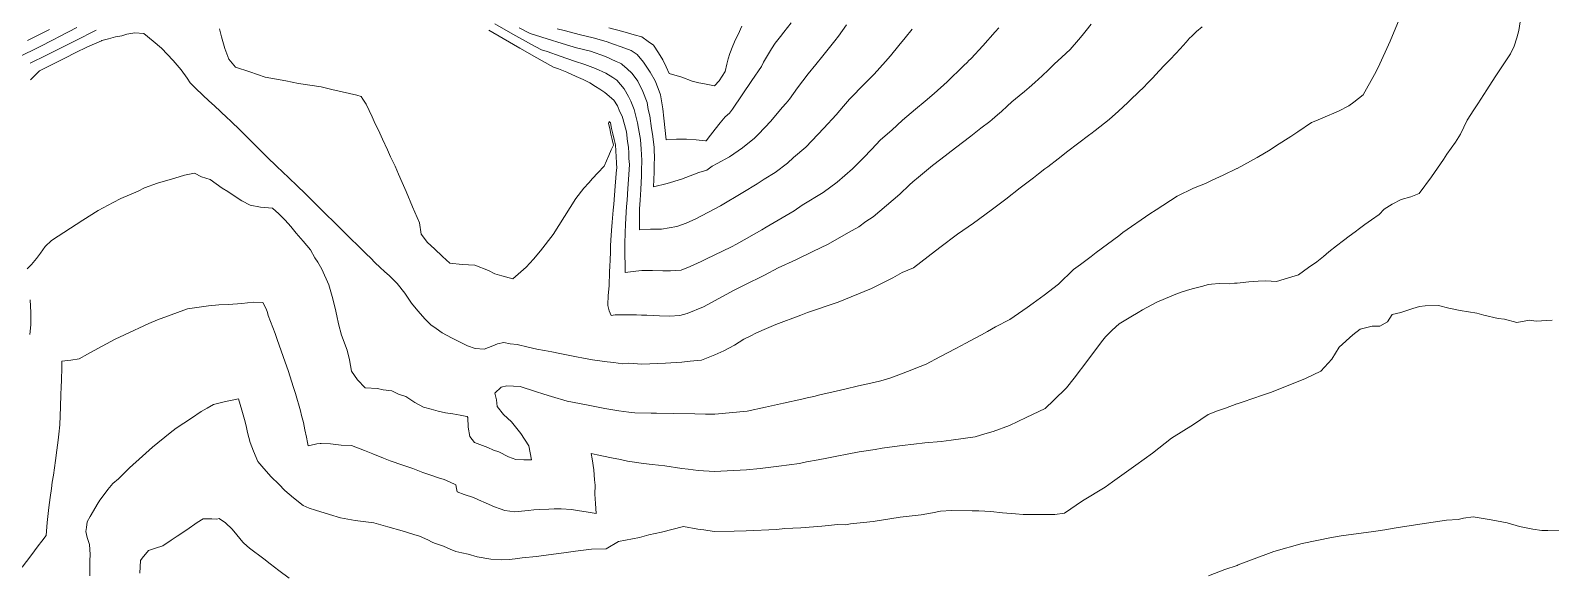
# Model space of a CAD drawing. Header units: inches. Extents: x 11351264 to 11356330, y 6702313 to 6706468.
# Drawn here: x 11354518 to 11355125, y 6704514 to 6704730 of the extents above; entities that cross this region are included whole.
import ezdxf

# ---------------------------------------------------------------- set-up
doc = ezdxf.new("R2010")
doc.units = ezdxf.units.IN
doc.header["$MEASUREMENT"] = 0
doc.layers.add('Shumate_Contours_clip1', color=7, linetype='Continuous', lineweight=0)

msp = doc.modelspace()

# ---------------------------------------------------------------- linework, layer by layer
at = {"layer": 'Shumate_Contours_clip1'}
for points, elevation in [([(11355066.74, 6704739.53), (11355061.2, 6704726.05), (11355056.35, 6704715.49), (11355054.83, 6704712.68), (11355050.4, 6704704.63), (11355046.6, 6704701.66), (11355044.59, 6704700.2), (11355040.47, 6704698.09), (11355034.29, 6704695.46), (11355031.51, 6704694.2), (11355029.8, 6704693.53), (11355024.27, 6704689.88), (11355021.48, 6704688.04), (11355015.77, 6704684.35), (11355013.18, 6704682.68), (11355007.97, 6704679.6), (11355000, 6704675.17), (11354999.98, 6704675.16), (11354994.43, 6704672.57), (11354990.02, 6704670.56), (11354987.37, 6704669.15), (11354982.56, 6704667.34), (11354976.07, 6704664.19), (11354967.7, 6704658.74), (11354965.16, 6704657.08), (11354954.39, 6704649.58), (11354952.74, 6704648.33), (11354943.79, 6704641.6), (11354941.71, 6704640), (11354937.49, 6704636.83), (11354934.7, 6704634.87), (11354928.68, 6704629.01), (11354922.92, 6704624.63), (11354918.61, 6704621.35), (11354916.2, 6704619.7), (11354909.27, 6704614.95), (11354903.56, 6704611.9), (11354900.28, 6704610.12), (11354897.95, 6704608.77), (11354893.48, 6704606.33), (11354891.69, 6704605.37), (11354887.65, 6704603.25), (11354881.3, 6704599.94), (11354875.89, 6704597.11), (11354873.39, 6704596.09), (11354868.41, 6704594.06), (11354864.89, 6704592.72), (11354861.75, 6704591.55), (11354857.7, 6704590.44), (11354854.97, 6704589.77), (11354848.78, 6704588.37), (11354843.35, 6704587.11), (11354839.88, 6704586.32), (11354833.33, 6704584.8), (11354830.94, 6704584.19), (11354828.31, 6704583.55), (11354826.2, 6704583.05), (11354818.92, 6704581.45), (11354811.63, 6704579.87), (11354804.4, 6704578.23), (11354791.48, 6704577.01), (11354787.7, 6704577.01), (11354783.5, 6704577.16), (11354774.81, 6704577.37), (11354768.13, 6704577.43), (11354766.08, 6704577.54), (11354759.51, 6704577.58), (11354757.07, 6704577.92), (11354753.16, 6704578.39), (11354747.47, 6704579.33), (11354740.16, 6704580.81), (11354732.53, 6704582.29), (11354726.24, 6704584.1), (11354723.18, 6704585.07), (11354719.87, 6704586.19), (11354713.71, 6704588.13), (11354708.37, 6704588.42), (11354706.16, 6704587.92), (11354703.61, 6704585.42), (11354704.22, 6704582.82), (11354704.52, 6704580.2), (11354707.05, 6704576.98), (11354710.19, 6704573.98), (11354713.9, 6704569.37), (11354717.16, 6704564.42), (11354718.23, 6704558.81), (11354715.17, 6704558.82), (11354711.95, 6704558.91), (11354709.09, 6704559.98), (11354705.12, 6704561.97), (11354703.11, 6704562.71), (11354700.75, 6704563.77), (11354695.48, 6704565.72), (11354693.57, 6704568.18), (11354692.97, 6704571.83), (11354692.74, 6704575.79), (11354692.72, 6704575.93), (11354692.71, 6704576.13), (11354692.36, 6704576.19), (11354689.78, 6704576.69), (11354686.85, 6704577.19), (11354683.91, 6704577.66), (11354681, 6704578.32), (11354678.11, 6704579.09), (11354675.03, 6704579.87), (11354671.66, 6704581.7), (11354668.06, 6704584.1), (11354665.17, 6704585.08), (11354662.39, 6704586.44), (11354659.04, 6704586.84), (11354656.72, 6704587.29), (11354651.82, 6704587.63), (11354648.75, 6704590.79), (11354646.36, 6704594.28), (11354645.57, 6704598.73), (11354644.61, 6704602.66), (11354642.41, 6704608.67), (11354641.12, 6704613.22), (11354640.54, 6704616.35), (11354639.81, 6704619.47), (11354638.6, 6704624.08), (11354637.31, 6704628.67), (11354634.48, 6704634.99), (11354632.85, 6704637.73), (11354631.74, 6704639.49), (11354629.93, 6704642.7), (11354626.98, 6704646.2), (11354624.23, 6704649.37), (11354622.13, 6704652.09), (11354619.86, 6704654.61), (11354617.34, 6704657.09), (11354614.76, 6704659.33), (11354609.93, 6704659.8), (11354605.86, 6704660.52), (11354602.48, 6704662.34), (11354600.64, 6704663.54), (11354596.95, 6704666.02), (11354594.62, 6704667.28), (11354589.89, 6704670.84), (11354586.44, 6704671.93), (11354583.6, 6704673.36), (11354579.61, 6704672.55), (11354575.82, 6704671.36), (11354568.9, 6704669.37), (11354563.64, 6704667.43), (11354561.1, 6704666.21), (11354554.21, 6704663.22), (11354551.15, 6704661.62), (11354545.17, 6704658.43), (11354538.99, 6704654.54), (11354526.58, 6704646.5), (11354524.04, 6704644.04), (11354522.09, 6704641.32), (11354520.55, 6704639.23), (11354518.59, 6704636.92), (11354516.77, 6704635.1)], 1400), ([(11354536.68, 6704731.54), (11354529.78, 6704727.96), (11354527.19, 6704726.64), (11354521.68, 6704723.84), (11354513.34, 6704719.68)], 1406), ([(11355113.09, 6704733.74), (11355112.48, 6704730.33), (11355111.78, 6704727.38), (11355110.66, 6704724.09), (11355109.17, 6704721.01), (11355104.92, 6704714.57), (11355103.12, 6704711.83), (11355099.72, 6704706.58), (11355096.11, 6704701.03), (11355094.62, 6704698.69), (11355091.93, 6704694.54), (11355089.19, 6704688.93), (11355087.21, 6704685.67), (11355083.81, 6704680.93), (11355082.47, 6704678.79), (11355077.69, 6704671.93), (11355072.71, 6704665.2), (11355069.39, 6704663.88), (11355065.5, 6704662.83), (11355061.93, 6704660.98), (11355058.69, 6704658.9), (11355056.7, 6704656.88), (11355053.64, 6704654.68), (11355051.07, 6704652.8), (11355048.88, 6704651.2), (11355047.13, 6704649.92), (11355044.75, 6704648.11), (11355042.52, 6704646.38), (11355039.78, 6704644.3), (11355036.69, 6704641.95), (11355034.52, 6704640.11), (11355031.86, 6704637.96), (11355028.53, 6704635.6), (11355024.56, 6704632.75), (11355020.58, 6704631.51), (11355015.78, 6704630.07), (11355013.57, 6704630.17), (11355011.43, 6704630.27), (11355008.44, 6704630.26), (11355004.7, 6704629.93), (11355001.27, 6704629.56), (11355000, 6704629.45), (11354999.01, 6704629.36), (11354996.95, 6704629.16), (11354992.89, 6704629.21), (11354989.73, 6704629.01), (11354988.51, 6704628.81), (11354986.4, 6704628.21), (11354984.15, 6704627.64), (11354982.12, 6704627.12), (11354979.79, 6704626.45), (11354977.72, 6704625.84), (11354975.52, 6704625.05), (11354971.37, 6704623.27), (11354967.9, 6704621.77), (11354962.29, 6704618.7), (11354960.48, 6704617.63), (11354957.55, 6704615.96), (11354952.91, 6704613.11), (11354950.14, 6704610.57), (11354947.52, 6704607.99), (11354945.91, 6704605.96), (11354940.36, 6704598.61), (11354934.95, 6704591.46), (11354931.93, 6704587.58), (11354926.77, 6704582.61), (11354923.35, 6704579.28), (11354915.72, 6704575.79), (11354909.17, 6704572.57), (11354902.64, 6704570.2), (11354899.23, 6704569.19), (11354895.4, 6704568.02), (11354885.83, 6704566.67), (11354881.86, 6704566.15), (11354875.34, 6704565.68), (11354870.94, 6704565.13), (11354866.21, 6704564.56), (11354863.13, 6704564.11), (11354858.28, 6704563.44), (11354855.46, 6704562.97), (11354849.1, 6704562), (11354844.24, 6704561.08), (11354840.19, 6704560.35), (11354836.19, 6704559.48), (11354832.73, 6704558.81), (11354828.09, 6704558.02), (11354825.25, 6704557.42), (11354816.98, 6704556.26), (11354809.51, 6704555.39), (11354804.15, 6704554.87), (11354791.33, 6704554.15), (11354784.79, 6704554.57), (11354780.84, 6704555.14), (11354778.24, 6704555.38), (11354771.5, 6704556.49), (11354766.48, 6704557.03), (11354763.01, 6704557.39), (11354756.63, 6704558.36), (11354753.74, 6704558.95), (11354750.21, 6704559.57), (11354744.47, 6704560.8), (11354742.04, 6704561.33), (11354742.49, 6704559.22), (11354743.09, 6704554.87), (11354743.45, 6704550.86), (11354743.64, 6704548.75), (11354743.53, 6704545.09), (11354743.85, 6704541.38), (11354744.08, 6704537.38), (11354740.1, 6704538.08), (11354737.44, 6704538.51), (11354734.21, 6704538.95), (11354730.05, 6704539.31), (11354727.26, 6704539.23), (11354725.12, 6704539.17), (11354721.61, 6704539.01), (11354719.1, 6704538.82), (11354716.91, 6704538.56), (11354711.52, 6704538.07), (11354707.53, 6704538.6), (11354705.71, 6704539.26), (11354703.48, 6704540.02), (11354700.09, 6704541.49), (11354697.07, 6704542.8), (11354695.04, 6704543.81), (11354691.32, 6704544.99), (11354688.59, 6704546.11), (11354688.22, 6704547.45), (11354687.95, 6704548.83), (11354685.44, 6704550), (11354683.32, 6704550.95), (11354681.14, 6704551.7), (11354678.45, 6704552.63), (11354674.87, 6704553.8), (11354670.88, 6704555.34), (11354666.8, 6704556.67), (11354661.83, 6704558.4), (11354659.16, 6704559.48), (11354654.91, 6704561.27), (11354651.57, 6704562.6), (11354646.33, 6704564.53), (11354642.16, 6704564.67), (11354640.08, 6704564.95), (11354638.01, 6704565.19), (11354634.22, 6704565.38), (11354633.83, 6704565.34), (11354632.54, 6704565.18), (11354629.72, 6704564.57), (11354629.06, 6704564.41), (11354628.76, 6704565.8), (11354628.33, 6704567.91), (11354627.73, 6704570.79), (11354627.12, 6704573.68), (11354626.41, 6704576.53), (11354625.98, 6704578.4), (11354623.93, 6704585.3), (11354623.19, 6704587.76), (11354621, 6704594.47), (11354619.88, 6704597.88), (11354616.7, 6704606.86), (11354615.85, 6704609.29), (11354613.07, 6704616.54), (11354612.81, 6704617.62), (11354612.3, 6704619.17), (11354610.92, 6704621.74), (11354607.05, 6704621.81), (11354602.52, 6704621.33), (11354597.24, 6704620.94), (11354593.37, 6704620.69), (11354589.25, 6704620.3), (11354580.87, 6704619.09), (11354568.88, 6704614.81), (11354565.39, 6704613.34), (11354555.62, 6704608.72), (11354551.98, 6704607.02), (11354545.06, 6704603.26), (11354540.93, 6704601.05), (11354537.53, 6704599.19), (11354534.28, 6704598.7), (11354530.71, 6704598.23), (11354530.64, 6704595.77), (11354530.5, 6704590.67), (11354530.35, 6704587.9), (11354530.24, 6704584.92), (11354530.11, 6704579.96), (11354530, 6704576.38), (11354529.88, 6704572.8), (11354529.45, 6704569.02), (11354529.18, 6704566.72), (11354528.68, 6704562.67), (11354528.15, 6704558.61), (11354527.26, 6704552.66), (11354526.85, 6704549.88), (11354526.49, 6704547.36), (11354526, 6704543.76), (11354525.46, 6704539.75), (11354524.83, 6704533.81), (11354524.39, 6704528.64), (11354522.66, 6704526.33), (11354521.18, 6704524.42), (11354518.29, 6704520.55), (11354514.77, 6704515.98)], 1398), ([(11354525.75, 6704730.77), (11354516.98, 6704726.31)], 1408), ([(11354986.13, 6704731.83), (11354983.77, 6704729.89), (11354981.94, 6704728.05), (11354981.07, 6704727.23), (11354979.62, 6704725.65), (11354977.26, 6704722.93), (11354975.61, 6704721.09), (11354973.24, 6704718.73), (11354971.06, 6704716.5), (11354968.85, 6704714.21), (11354966.21, 6704711.32), (11354963.59, 6704708.55), (11354963.54, 6704708.5), (11354963.51, 6704708.47), (11354963.48, 6704708.45), (11354963.38, 6704708.35), (11354959.94, 6704704.99), (11354958.16, 6704703.27), (11354956.32, 6704701.52), (11354952.65, 6704698.11), (11354948.92, 6704694.75), (11354947.08, 6704693.26), (11354945.21, 6704691.8), (11354943.33, 6704690.35), (11354941.59, 6704689.05), (11354941.19, 6704688.75), (11354936.31, 6704685.02), (11354932.46, 6704682.07), (11354928.59, 6704679.11), (11354924.39, 6704675.92), (11354924.03, 6704675.64), (11354923.64, 6704675.34), (11354923.22, 6704675.03), (11354920.69, 6704673.07), (11354918.67, 6704671.51), (11354916.04, 6704669.46), (11354913.39, 6704667.43), (11354907.6, 6704662.98), (11354901.78, 6704658.58), (11354894.79, 6704653.39), (11354888.3, 6704649.03), (11354881.34, 6704643.71), (11354876.68, 6704640.08), (11354870.79, 6704635.46), (11354866.3, 6704633.61), (11354862.47, 6704631.49), (11354853.96, 6704627.21), (11354840.65, 6704621.75), (11354828.45, 6704617.62), (11354825.85, 6704616.59), (11354815.78, 6704612.93), (11354812.07, 6704611.31), (11354808.08, 6704609.52), (11354805.55, 6704608.2), (11354803.04, 6704606.98), (11354799.3, 6704604.69), (11354795.02, 6704602.43), (11354791.48, 6704600.73), (11354786.09, 6704598.6), (11354781.61, 6704598.24), (11354778.21, 6704597.83), (11354771.74, 6704597.44), (11354762.24, 6704596.98), (11354758.83, 6704597.32), (11354756.8, 6704597.41), (11354754.56, 6704597.21), (11354751.17, 6704597.67), (11354748.39, 6704598), (11354742.57, 6704598.81), (11354739.02, 6704599.4), (11354736.24, 6704599.96), (11354731.52, 6704600.89), (11354729.49, 6704601.34), (11354726.29, 6704601.98), (11354723.42, 6704602.52), (11354720.35, 6704603.09), (11354716.89, 6704603.86), (11354712.47, 6704604.84), (11354709.75, 6704605.23), (11354707.24, 6704605.73), (11354704.65, 6704605.15), (11354702.76, 6704604.38), (11354699.3, 6704603.04), (11354695.76, 6704603.27), (11354692.67, 6704604.35), (11354688.94, 6704606.17), (11354686.21, 6704607.53), (11354682.61, 6704609.58), (11354680.15, 6704611.3), (11354678.04, 6704612.69), (11354675.74, 6704614.96), (11354672.82, 6704618.29), (11354670.35, 6704621.41), (11354667.58, 6704625.46), (11354664.54, 6704629.23), (11354661.51, 6704632.27), (11354659.54, 6704634.08), (11354657.83, 6704635.61), (11354655.6, 6704637.7), (11354654.01, 6704639.32), (11354652.21, 6704641.16), (11354649.12, 6704644.18), (11354645.86, 6704647.35), (11354644.34, 6704648.87), (11354642.73, 6704650.47), (11354639.99, 6704653.19), (11354635.59, 6704657.46), (11354633.79, 6704659.24), (11354632.2, 6704660.77), (11354628.22, 6704664.78), (11354624.26, 6704668.71), (11354621.71, 6704671.08), (11354618.41, 6704674.22), (11354616.92, 6704675.62), (11354612.13, 6704680.21), (11354607.31, 6704685.05), (11354602.02, 6704690.37), (11354597.99, 6704694.2), (11354596.53, 6704695.6), (11354591.62, 6704700.17), (11354589.36, 6704702.22), (11354586.94, 6704704.45), (11354584.01, 6704707.34), (11354581.95, 6704709.43), (11354580.74, 6704711.24), (11354578.25, 6704714.57), (11354575.11, 6704718.32), (11354570.49, 6704723.3), (11354567.13, 6704726.1), (11354563.46, 6704729.18), (11354559.79, 6704729.4), (11354556.63, 6704728.84), (11354554.61, 6704728.22), (11354552.12, 6704727.81), (11354549.35, 6704727.04), (11354546.61, 6704726.26), (11354546.55, 6704726.24), (11354546.48, 6704726.22), (11354542.83, 6704724.58), (11354540.96, 6704723.74), (11354539.08, 6704722.89), (11354537.9, 6704722.29), (11354530.27, 6704718.48), (11354521.79, 6704714.26), (11354518.08, 6704710.55)], 1402), ([(11354941.75, 6704732.89), (11354939.73, 6704730.29), (11354938.13, 6704728.37), (11354936.64, 6704726.53), (11354933.3, 6704722.75), (11354929.96, 6704719.67), (11354926.92, 6704716.93), (11354924.7, 6704714.65), (11354922.15, 6704712.22), (11354919.18, 6704709.51), (11354916.96, 6704707.57), (11354915.06, 6704705.93), (11354912.99, 6704704.22), (11354910.09, 6704701.78), (11354908.23, 6704700.07), (11354905.94, 6704698.02), (11354904.3, 6704696.57), (11354902.17, 6704694.78), (11354901.26, 6704694), (11354897.74, 6704691.25), (11354893.66, 6704688.1), (11354887.5, 6704683.41), (11354881.69, 6704678.94), (11354878.43, 6704676.37), (11354872.78, 6704671.74), (11354870.54, 6704669.89), (11354869.23, 6704668.71), (11354865.28, 6704665), (11354859.97, 6704660.48), (11354854.68, 6704655.94), (11354851.8, 6704653.97), (11354848.91, 6704651.87), (11354844.81, 6704649.66), (11354836.72, 6704644.93), (11354830.59, 6704642.09), (11354823.8, 6704638.7), (11354816.77, 6704635.53), (11354811.22, 6704632.59), (11354803.2, 6704628.65), (11354799.14, 6704626.55), (11354793.04, 6704623.29), (11354786.98, 6704620), (11354780.35, 6704617.34), (11354777.53, 6704616.48), (11354773.33, 6704616.18), (11354769.37, 6704616.34), (11354764.31, 6704616.65), (11354762.22, 6704616.67), (11354760.11, 6704616.72), (11354758.02, 6704616.77), (11354755.92, 6704616.81), (11354752.83, 6704616.78), (11354751.58, 6704616.71), (11354750, 6704616.52), (11354749.2, 6704618.4), (11354748.69, 6704620.48), (11354748.65, 6704620.8), (11354748.81, 6704624.46), (11354749.2, 6704628.35), (11354749.44, 6704633.93), (11354749.52, 6704636.13), (11354749.65, 6704638.64), (11354749.71, 6704641.91), (11354749.79, 6704644.31), (11354749.86, 6704646.52), (11354750.18, 6704650.37), (11354750.44, 6704653.73), (11354750.85, 6704658.51), (11354751.04, 6704660.95), (11354751.65, 6704668.2), (11354752.22, 6704674.74), (11354752.24, 6704675.14), (11354752.11, 6704677.51), (11354751.98, 6704679.89), (11354751.86, 6704682.26), (11354751.73, 6704684.61), (11354751.24, 6704686.79), (11354750.74, 6704688.99), (11354750.24, 6704691.19), (11354749.75, 6704693.38), (11354749.73, 6704693.45), (11354749.69, 6704693.51), (11354749.26, 6704693.99), (11354749.04, 6704693.11), (11354749.49, 6704691.14), (11354749.97, 6704688.93), (11354750.45, 6704686.73), (11354750.92, 6704684.53), (11354750.1, 6704682.6), (11354749.15, 6704680.44), (11354748.21, 6704678.27), (11354747.25, 6704676.11), (11354744.72, 6704673.44), (11354742.62, 6704671.24), (11354741.16, 6704669.51), (11354739.18, 6704667.36), (11354735.91, 6704663.2), (11354731.38, 6704656.06), (11354726.86, 6704648.81), (11354721.76, 6704642.25), (11354719.06, 6704638.93), (11354716.11, 6704635.82), (11354710.8, 6704631.12), (11354706.36, 6704632.28), (11354703.57, 6704633.19), (11354700.99, 6704634.44), (11354695.63, 6704636.61), (11354690.6, 6704636.8), (11354685.62, 6704637.44), (11354682.7, 6704640.03), (11354679.45, 6704643.11), (11354676.72, 6704645.67), (11354674.2, 6704648.97), (11354673.46, 6704653.5), (11354670.74, 6704659.9), (11354668.12, 6704665.99), (11354666.57, 6704669.57), (11354665.11, 6704672.92), (11354663.74, 6704676.1), (11354661.92, 6704679.91), (11354660.69, 6704682.68), (11354658.66, 6704686.91), (11354657.68, 6704689.27), (11354655.43, 6704693.91), (11354654.62, 6704695.84), (11354652.13, 6704700.93), (11354650.92, 6704702.87), (11354650.19, 6704703.91), (11354648.52, 6704704.45), (11354638.54, 6704706.69), (11354634.19, 6704707.76), (11354625.17, 6704709.11), (11354620.13, 6704710.23), (11354611.91, 6704711.66), (11354605.71, 6704713.79), (11354600.04, 6704715.64), (11354597.36, 6704718.83), (11354595.72, 6704723.11), (11354594.42, 6704727.73), (11354593.68, 6704730.92)], 1404), ([(11354904.92, 6704731.37), (11354903.44, 6704729.78), (11354898.42, 6704724.25), (11354893.86, 6704719.2), (11354892.78, 6704718.15), (11354892.35, 6704717.72), (11354890.73, 6704716.21), (11354884.18, 6704709.8), (11354879, 6704705.12), (11354875.38, 6704702.04), (11354871.53, 6704698.85), (11354866.44, 6704694.46), (11354862.09, 6704690.54), (11354857.67, 6704686.66), (11354853.95, 6704682.83), (11354850.86, 6704679.51), (11354846.38, 6704675.08), (11354840.32, 6704669.79), (11354834.72, 6704665.58), (11354826.26, 6704660.49), (11354823.08, 6704658.35), (11354811.99, 6704651.76), (11354810.19, 6704650.72), (11354800.08, 6704644.99), (11354798.08, 6704643.97), (11354787.91, 6704639.04), (11354785.97, 6704638.04), (11354781.53, 6704636.1), (11354777.98, 6704634.65), (11354773.79, 6704634.34), (11354770.64, 6704634.32), (11354766.53, 6704634.45), (11354762.27, 6704634.42), (11354759.9, 6704634.19), (11354755.65, 6704633.62), (11354755.59, 6704636.96), (11354755.56, 6704640.25), (11354755.56, 6704645.3), (11354755.63, 6704649.49), (11354755.72, 6704652.92), (11354756.21, 6704660.04), (11354756.41, 6704662.6), (11354756.74, 6704667.19), (11354757.03, 6704670.78), (11354757.12, 6704672.79), (11354757.3, 6704676.79), (11354757.16, 6704679.16), (11354757.04, 6704681.36), (11354756.92, 6704683.77), (11354756.6, 6704685.94), (11354756.14, 6704689.86), (11354755.39, 6704692.75), (11354754.4, 6704696.05), (11354753.54, 6704697.88), (11354752.54, 6704700.26), (11354751.1, 6704702.54), (11354747.52, 6704705.57), (11354745.58, 6704706.83), (11354743.77, 6704708.01), (11354741.51, 6704709.46), (11354738.83, 6704710.71), (11354736.11, 6704711.94), (11354732.34, 6704713.7), (11354728.95, 6704715.01), (11354726.95, 6704715.73), (11354722.53, 6704718.26), (11354720.34, 6704719.43), (11354713.63, 6704723.27), (11354706.89, 6704727.15), (11354701.13, 6704730.47)], 1406), ([(11354870.19, 6704730.89), (11354867.44, 6704727.41), (11354864.98, 6704724.39), (11354861.59, 6704720.19), (11354859.62, 6704717.97), (11354855.07, 6704712.86), (11354853.48, 6704711.34), (11354851.3, 6704709.17), (11354845.24, 6704702.85), (11354842.8, 6704700.03), (11354839.88, 6704696.68), (11354835, 6704691.25), (11354827.72, 6704683.68), (11354822.91, 6704679.61), (11354820.47, 6704677.29), (11354815.49, 6704673.62), (11354811.17, 6704670.89), (11354808.29, 6704669.04), (11354802.57, 6704665.6), (11354793.76, 6704660.32), (11354783.81, 6704655.09), (11354780.04, 6704653.39), (11354776.25, 6704651.99), (11354770.09, 6704651.01), (11354765.71, 6704650.91), (11354761.3, 6704650.72), (11354761.32, 6704654.64), (11354761.39, 6704659.12), (11354761.6, 6704662.53), (11354761.87, 6704666.79), (11354762.09, 6704672.24), (11354762.18, 6704674.44), (11354762.32, 6704678.43), (11354762.18, 6704680.8), (11354762.07, 6704682.94), (11354761.79, 6704686.75), (11354761.01, 6704691.23), (11354760.59, 6704693.46), (11354759.27, 6704698.76), (11354757.84, 6704702.15), (11354756.99, 6704704.01), (11354755.29, 6704707.05), (11354752.33, 6704710.44), (11354750.68, 6704711.54), (11354747.94, 6704713.27), (11354743.81, 6704715.19), (11354739.49, 6704716.69), (11354735.44, 6704718.12), (11354729.71, 6704720.11), (11354724.44, 6704721.92), (11354722.21, 6704722.62), (11354717.98, 6704724.88), (11354715.82, 6704726), (11354710.75, 6704728.86), (11354703.64, 6704732.95)], 1408), ([(11354844.06, 6704732.58), (11354840.85, 6704728.11), (11354839.42, 6704726.19), (11354834.61, 6704720.14), (11354831.78, 6704716.75), (11354828.72, 6704713.02), (11354824.42, 6704707.39), (11354821.25, 6704702.95), (11354819.96, 6704701.31), (11354818.38, 6704699.53), (11354813.86, 6704694.06), (11354808.83, 6704688.92), (11354807.2, 6704687.24), (11354805.33, 6704685.76), (11354802.47, 6704683.39), (11354797.27, 6704679.89), (11354792.38, 6704677.21), (11354790.4, 6704676.17), (11354788.3, 6704674.48), (11354785.04, 6704673.66), (11354778.07, 6704671), (11354772.47, 6704669.27), (11354766.96, 6704667.82), (11354767.16, 6704673.69), (11354767.25, 6704676.1), (11354767.37, 6704680.09), (11354767.26, 6704682.1), (11354767.17, 6704683.78), (11354766.53, 6704688.92), (11354766.21, 6704691.17), (11354765.49, 6704696.2), (11354764.88, 6704698.77), (11354764.37, 6704701.61), (11354762.7, 6704705.92), (11354760.67, 6704710.05), (11354758.41, 6704713.14), (11354756.26, 6704715.12), (11354754.59, 6704716.59), (11354754.18, 6704716.96), (11354753.86, 6704717.17), (11354753.36, 6704717.39), (11354752.07, 6704717.93), (11354747.77, 6704719.96), (11354741.79, 6704722.01), (11354736.23, 6704723.46), (11354733.56, 6704724.22), (11354730.46, 6704725.19), (11354724.52, 6704726.99), (11354719.86, 6704728.4), (11354717.74, 6704729.11), (11354713.31, 6704731.38)], 1410), ([(11354821.92, 6704733.43), (11354818.94, 6704729.63), (11354817.63, 6704727.91), (11354815.54, 6704725.2), (11354814.14, 6704723), (11354812.51, 6704720.33), (11354810.86, 6704717.61), (11354810.05, 6704715.97), (11354806.28, 6704710.31), (11354802.41, 6704704.64), (11354798.48, 6704698.96), (11354797.31, 6704697.3), (11354795.57, 6704695.8), (11354793.54, 6704693.41), (11354791.62, 6704690.93), (11354789.7, 6704688.45), (11354788.02, 6704686.3), (11354787.68, 6704686.28), (11354784.04, 6704686.59), (11354780.07, 6704686.86), (11354776.09, 6704686.96), (11354772.05, 6704686.61), (11354771.1, 6704695.34), (11354770.69, 6704699.09), (11354769.78, 6704704.62), (11354768.79, 6704707.2), (11354767.55, 6704710.22), (11354765.59, 6704713.71), (11354762.94, 6704717.66), (11354760.45, 6704720.68), (11354757.97, 6704722.35), (11354754.02, 6704723.82), (11354750.96, 6704724.82), (11354748.5, 6704725.8), (11354745.19, 6704726.66), (11354742.84, 6704727.35), (11354737.73, 6704728.57), (11354731.22, 6704730.28), (11354728.54, 6704731)], 1412), ([(11354802.19, 6704732.11), (11354800.72, 6704728.78), (11354799.75, 6704726.72), (11354798.69, 6704724.25), (11354797.43, 6704721.13), (11354796.82, 6704719.02), (11354796.27, 6704716.9), (11354795.54, 6704713.92), (11354793.2, 6704710.17), (11354791.35, 6704708.19), (11354787.28, 6704708.99), (11354785.07, 6704709.47), (11354782.43, 6704710.03), (11354778.23, 6704711.66), (11354773.22, 6704713.18), (11354772.04, 6704715.84), (11354770.68, 6704718.64), (11354768.96, 6704721.35), (11354766.92, 6704724.51), (11354764.85, 6704725.95), (11354762.26, 6704727.76), (11354759.21, 6704728.62), (11354756.93, 6704729.25), (11354754.65, 6704729.94), (11354749.07, 6704731.4)], 1414), ([(11354544.4, 6704730.39), (11354541.2, 6704728.89), (11354539.16, 6704727.85), (11354533.83, 6704725.14), (11354526.38, 6704721.39), (11354524.59, 6704720.49), (11354518.04, 6704717.21)], 1404), ([(11354518.07, 6704622.74), (11354518.22, 6704617.72), (11354518.28, 6704612.74), (11354517.92, 6704608.93)], 1400), ([(11355125.86, 6704614.65), (11355119.41, 6704614.19), (11355116.86, 6704614.56), (11355111.8, 6704613.75), (11355106.77, 6704615.01), (11355104.23, 6704615.27), (11355098.51, 6704616.66), (11355095.77, 6704617.38), (11355089.05, 6704618.47), (11355084.6, 6704619.43), (11355080.46, 6704620.47), (11355075.1, 6704620.37), (11355072.8, 6704620.05), (11355070.22, 6704619.34), (11355065.38, 6704617.73), (11355061.92, 6704616.88), (11355060.14, 6704613.89), (11355057.06, 6704612.29), (11355053.92, 6704612.17), (11355049.14, 6704611.05), (11355046.26, 6704608.72), (11355040.81, 6704603.83), (11355037.81, 6704599.05), (11355033.44, 6704594.28), (11355027.35, 6704591.28), (11355021.69, 6704589.05), (11355018.65, 6704587.84), (11355013.7, 6704585.89), (11355010.19, 6704584.68), (11355002.39, 6704581.97), (11355000, 6704581.18), (11354999.88, 6704581.14), (11354995.37, 6704579.51), (11354992.23, 6704578.45), (11354988.47, 6704576.95), (11354982.56, 6704573.01), (11354973.77, 6704567.47), (11354966.24, 6704561.51), (11354959.61, 6704556.75), (11354950.21, 6704550), (11354947.34, 6704547.96), (11354938.34, 6704542.41), (11354931.14, 6704537.48), (11354927.23, 6704536.99), (11354922.96, 6704537.05), (11354914.59, 6704536.94), (11354911.54, 6704537.3), (11354906.35, 6704537.67), (11354901.7, 6704538.23), (11354896.9, 6704538.47), (11354894.18, 6704538.43), (11354885.99, 6704538.57), (11354881.59, 6704538.35), (11354878.34, 6704537.73), (11354873.85, 6704536.9), (11354865.47, 6704535.95), (11354854.63, 6704534.25), (11354845.69, 6704533.25), (11354843.61, 6704532.92), (11354840.59, 6704533), (11354834.24, 6704532.4), (11354825.84, 6704531.68), (11354819.46, 6704531.38), (11354816.1, 6704531.07), (11354804, 6704530.42), (11354799.1, 6704530.31), (11354791.18, 6704530.25), (11354787.03, 6704530.92), (11354784.64, 6704531.17), (11354778.87, 6704532.25), (11354770.2, 6704529.96), (11354765.13, 6704528.92), (11354761.3, 6704527.88), (11354753.02, 6704526.21), (11354748.06, 6704523.25), (11354742.23, 6704523.18), (11354735.82, 6704522.34), (11354731.17, 6704521.73), (11354724.95, 6704520.84), (11354720.16, 6704520.24), (11354714.51, 6704519.63), (11354711.76, 6704519.27), (11354709.36, 6704519.08), (11354706.39, 6704518.84), (11354701.94, 6704519.16), (11354696.57, 6704520.1), (11354692.95, 6704521.09), (11354690.42, 6704521.68), (11354687.97, 6704522.28), (11354685.76, 6704523.19), (11354683.05, 6704524.36), (11354679.55, 6704525.61), (11354678.56, 6704526.01), (11354676.85, 6704526.85), (11354673.5, 6704528.37), (11354671.24, 6704529.05), (11354666.57, 6704530.45), (11354660.9, 6704532.12), (11354655.22, 6704533.64), (11354647.85, 6704534.61), (11354641.99, 6704535.63), (11354637.56, 6704537.02), (11354631.97, 6704538.7), (11354629.48, 6704539.51), (11354627.09, 6704540.54), (11354623.14, 6704543.64), (11354619.71, 6704546.65), (11354617.27, 6704549.18), (11354614.31, 6704552.06), (11354611.36, 6704555.4), (11354608.9, 6704558.14), (11354607.2, 6704562.23), (11354605.84, 6704565.75), (11354605.34, 6704567.75), (11354604.86, 6704569.78), (11354604.25, 6704572.37), (11354603.63, 6704574.95), (11354602.58, 6704578.7), (11354601.24, 6704583.25), (11354598.03, 6704582.54), (11354596.03, 6704582.09), (11354591.26, 6704580.88), (11354588.67, 6704579.43), (11354586.31, 6704578.08), (11354582.45, 6704575.52), (11354576.33, 6704571.51), (11354573.87, 6704569.6), (11354566.83, 6704563.92), (11354562.88, 6704560.32), (11354557.68, 6704555.61), (11354553.3, 6704551.23), (11354550.98, 6704549.32), (11354548.99, 6704546.93), (11354547.6, 6704545.04), (11354545.84, 6704542.77), (11354544.72, 6704541), (11354543.27, 6704538.5), (11354541.97, 6704536.15), (11354540.77, 6704534.05), (11354540.44, 6704531.79), (11354540.19, 6704530.27), (11354540.75, 6704527.77), (11354541.76, 6704525.01), (11354541.92, 6704521.08), (11354541.88, 6704518.48), (11354541.9, 6704516.13), (11354541.86, 6704512.45)], 1396), ([(11354621.47, 6704511.52), (11354617.32, 6704514.67), (11354615.62, 6704515.97), (11354613.83, 6704517.34), (11354611.36, 6704519.23), (11354605.65, 6704523.61), (11354603.35, 6704525.52), (11354602.94, 6704525.93), (11354600.61, 6704528.91), (11354598.63, 6704531.19), (11354596.08, 6704533.61), (11354593.5, 6704535.38), (11354592.56, 6704535.1), (11354590.53, 6704535.27), (11354587.04, 6704535.22), (11354584.71, 6704533.8), (11354580.51, 6704530.83), (11354576.68, 6704528.31), (11354574.35, 6704526.74), (11354570.96, 6704524.49), (11354568.03, 6704523.51), (11354565.33, 6704522.57), (11354562.77, 6704519.5), (11354562.09, 6704518.65), (11354561.78, 6704513.59)], 1394), ([(11355129.34, 6704530.8), (11355124.16, 6704530.6), (11355121.7, 6704530.66), (11355118.11, 6704531.13), (11355112.84, 6704532.26), (11355107.9, 6704533.66), (11355101.5, 6704534.82), (11355094.28, 6704536.04), (11355090.5, 6704535.57), (11355088.35, 6704535.03), (11355083.62, 6704534.69), (11355073, 6704533.11), (11355063.57, 6704531.62), (11355059, 6704530.89), (11355054.53, 6704530.26), (11355041.6, 6704528.49), (11355037.66, 6704527.8), (11355026.05, 6704525.48), (11355014.68, 6704522.16), (11355005.78, 6704518.95), (11355000.44, 6704516.84), (11355000, 6704516.69), (11354995.14, 6704514.99), (11354988.63, 6704512.44)], 1394)]:
    msp.add_lwpolyline(points, dxfattribs=dict(at, elevation=elevation))

doc.saveas('drawing.dxf')
